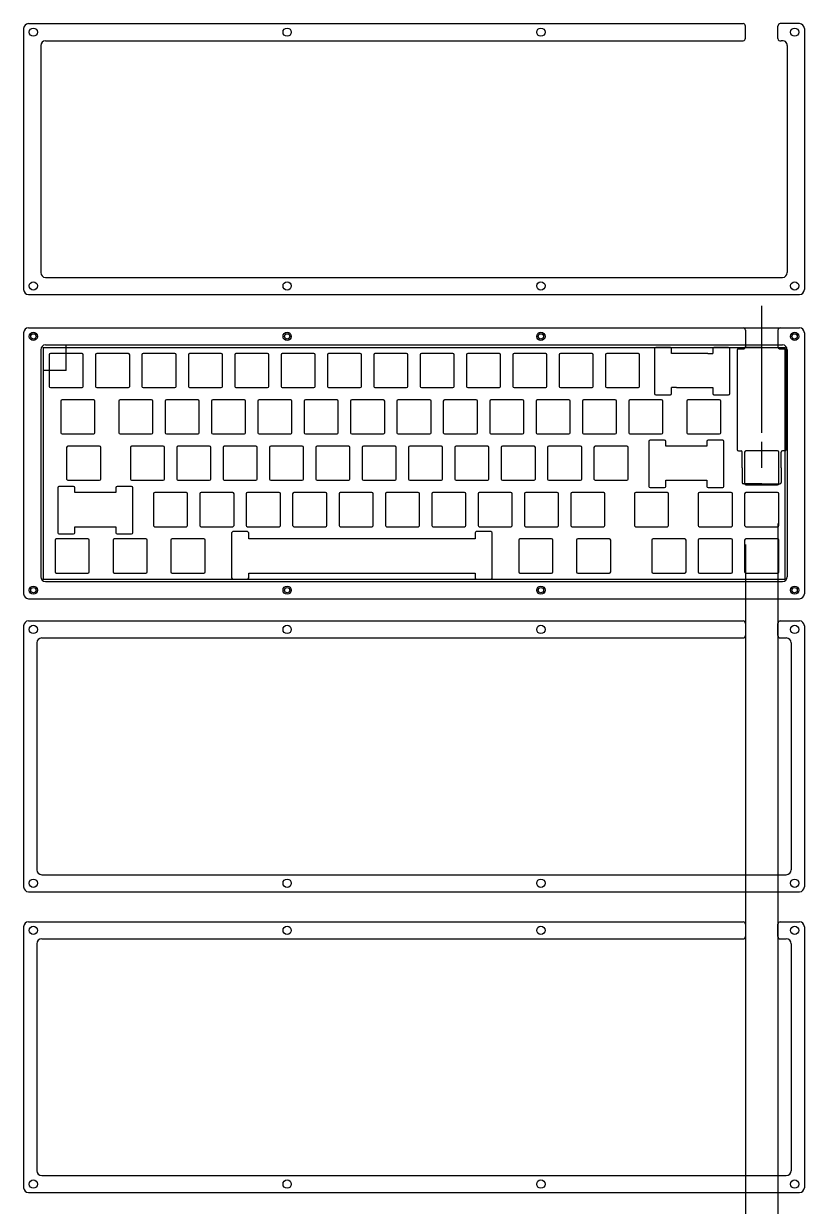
# Model space of a CAD drawing. Header units: millimetres. Extents: x 0 to 804, y -298 to 765.
# Drawn here: x 0 to 320.8, y 279.5 to 765.4 of the extents above; entities that cross this region are included whole.
import ezdxf

# ---------------------------------------------------------------- set-up
doc = ezdxf.new("R2010")
doc.units = ezdxf.units.MM
doc.layers.add('Case', color=240, linetype='Continuous')
doc.layers.add('Ref', color=150, linetype='Continuous')

# ---------------------------------------------------------------- blocks, each defined once
blk = doc.blocks.new('*U5')
at = {"layer": 'Case'}
blk.add_circle((0, 0), 1.7, dxfattribs=at)
blk = doc.blocks.new('*U6')
at = {"layer": 'Case', "color": 0, "linetype": 'ByBlock', "lineweight": -2, "transparency": 16777216}
for p in [(0, 0), (104.27, 0), (208.53, 0), (312.8, 0)]:
    blk.add_blockref('*U5', p, dxfattribs=at)
blk = doc.blocks.new('*U7')
at = {"layer": 'Case'}
blk.add_circle((0, 0), 1.7, dxfattribs=at)
blk = doc.blocks.new('*U8')
at = {"layer": 'Case', "color": 0, "linetype": 'ByBlock', "lineweight": -2, "transparency": 16777216}
for p in [(0, 0), (104.27, 0), (208.53, 0), (312.8, 0)]:
    blk.add_blockref('*U7', p, dxfattribs=at)
blk = doc.blocks.new('*U9')
at = {"layer": 'Case'}
blk.add_circle((0, 0), 1.7, dxfattribs=at)
blk = doc.blocks.new('*U10')
at = {"color": 0, "linetype": 'ByBlock', "lineweight": -2, "transparency": 16777216}
for p in [(0, 0), (104.27, 0), (208.53, 0), (312.8, 0)]:
    blk.add_blockref('*U9', p, dxfattribs=at)
blk = doc.blocks.new('*U11')
at = {"layer": 'Case'}
blk.add_circle((0, 0), 1.7, dxfattribs=at)
blk = doc.blocks.new('*U12')
at = {"layer": 'Case', "color": 0, "linetype": 'ByBlock', "lineweight": -2, "transparency": 16777216}
for p in [(0, 0), (104.27, 0), (208.53, 0), (312.8, 0)]:
    blk.add_blockref('*U11', p, dxfattribs=at)
blk = doc.blocks.new('*U18')
at = {"layer": 'Case'}
blk.add_circle((0, 0), 1.1, dxfattribs=at)
blk = doc.blocks.new('*U19')
at = {"color": 0, "linetype": 'ByBlock', "lineweight": -2, "transparency": 16777216}
for p in [(0, 0), (104.27, 0), (208.53, 0), (312.8, 0)]:
    blk.add_blockref('*U18', p, dxfattribs=at)
blk = doc.blocks.new('*U20')
at = {"layer": 'Case'}
blk.add_circle((0, 0), 1.1, dxfattribs=at)
blk = doc.blocks.new('*U21')
at = {"color": 0, "linetype": 'ByBlock', "lineweight": -2, "transparency": 16777216}
for p in [(0, 0), (104.27, 0), (208.53, 0), (312.8, 0)]:
    blk.add_blockref('*U20', p, dxfattribs=at)
blk = doc.blocks.new('*U22')
at = {"layer": 'Case'}
blk.add_circle((0, 0), 1.7, dxfattribs=at)
blk = doc.blocks.new('*U23')
at = {"color": 0, "linetype": 'ByBlock', "lineweight": -2, "transparency": 16777216}
for p in [(0, 0), (104.27, 0), (208.53, 0), (312.8, 0)]:
    blk.add_blockref('*U22', p, dxfattribs=at)
blk = doc.blocks.new('*U24')
at = {"layer": 'Case'}
blk.add_circle((0, 0), 1.7, dxfattribs=at)
blk = doc.blocks.new('*U25')
at = {"layer": 'Case', "color": 0, "linetype": 'ByBlock', "lineweight": -2, "transparency": 16777216}
for p in [(0, 0), (104.27, 0), (208.53, 0), (312.8, 0)]:
    blk.add_blockref('*U24', p, dxfattribs=at)
blk = doc.blocks.new('*U52')
at = {"layer": 'Case'}
blk.add_circle((0, 0), 1.7, dxfattribs=at)
blk = doc.blocks.new('*U53')
at = {"color": 0, "linetype": 'ByBlock', "lineweight": -2, "transparency": 16777216}
for p in [(0, 0), (104.27, 0), (208.53, 0), (312.8, 0)]:
    blk.add_blockref('*U52', p, dxfattribs=at)
blk = doc.blocks.new('*U54')
at = {"layer": 'Case'}
blk.add_circle((0, 0), 1.7, dxfattribs=at)
blk = doc.blocks.new('*U55')
at = {"layer": 'Case', "color": 0, "linetype": 'ByBlock', "lineweight": -2, "transparency": 16777216}
for p in [(0, 0), (104.27, 0), (208.53, 0), (312.8, 0)]:
    blk.add_blockref('*U54', p, dxfattribs=at)

msp = doc.modelspace()

# ---------------------------------------------------------------- linework, layer by layer
at = {"layer": 'Case'}
for p, q in [((0, 763.42), (0, 656.17)), ((2, 765.42), (295.62, 765.42)), ((296.62, 759.42), (296.62, 764.42)), ((309.92, 759.29), (309.92, 764.42)), ((318.8, 765.42), (310.92, 765.42)), ((320.8, 763.42), (320.8, 656.17)), ((9, 758.42), (295.62, 758.42)), ((7, 756.42), (7, 663.17)), ((313.8, 756.42), (313.8, 663.17)), ((9, 661.17), (311.8, 661.17)), ((2, 654.17), (318.8, 654.17)), ((0, 638.44), (0, 531.19)), ((0, 638.44), (0, 531.19)), ((2, 640.44), (295.62, 640.44)), ((2, 640.44), (318.8, 640.44)), ((296.62, 639.44), (296.62, 632.79)), ((309.92, 639.44), (309.92, 632.79)), ((310.92, 640.44), (318.8, 640.44)), ((320.8, 638.44), (320.8, 531.19)), ((320.8, 638.44), (320.8, 531.19)), ((9, 633.44), (311.8, 633.44)), ((259.26, 631.92), (259.26, 613.42)), ((265.76, 632.42), (259.76, 632.42)), ((266.26, 629.92), (266.26, 631.92)), ((283.14, 631.92), (283.14, 629.92)), ((289.64, 632.42), (283.64, 632.42)), ((290.14, 613.42), (290.14, 631.92)), ((293.69, 631.79), (295.62, 631.79)), ((310.92, 631.79), (312.85, 631.79)), ((7, 631.44), (7, 538.19)), ((10.52, 629.42), (10.52, 616.42)), ((24.02, 629.92), (11.02, 629.92)), ((24.52, 616.42), (24.52, 629.42)), ((29.57, 629.42), (29.57, 616.42)), ((43.07, 629.92), (30.07, 629.92)), ((43.57, 616.42), (43.57, 629.42)), ((48.62, 629.42), (48.62, 616.42)), ((62.12, 629.92), (49.12, 629.92)), ((62.62, 616.42), (62.62, 629.42)), ((67.67, 629.42), (67.67, 616.42)), ((81.17, 629.92), (68.17, 629.92)), ((81.67, 616.42), (81.67, 629.42)), ((86.72, 629.42), (86.72, 616.42)), ((100.22, 629.92), (87.22, 629.92)), ((100.72, 616.42), (100.72, 629.42)), ((105.77, 629.42), (105.77, 616.42)), ((119.27, 629.92), (106.27, 629.92)), ((119.77, 616.42), (119.77, 629.42)), ((124.82, 629.42), (124.82, 616.42)), ((138.32, 629.92), (125.32, 629.92)), ((138.82, 616.42), (138.82, 629.42)), ((143.87, 629.42), (143.87, 616.42)), ((157.37, 629.92), (144.37, 629.92)), ((157.87, 616.42), (157.87, 629.42)), ((162.92, 629.42), (162.92, 616.42)), ((176.42, 629.92), (163.42, 629.92)), ((176.92, 616.42), (176.92, 629.42)), ((181.97, 629.42), (181.97, 616.42)), ((195.47, 629.92), (182.47, 629.92)), ((195.97, 616.42), (195.97, 629.42)), ((201.02, 629.42), (201.02, 616.42)), ((214.52, 629.92), (201.52, 629.92)), ((215.02, 616.42), (215.02, 629.42)), ((220.07, 629.42), (220.07, 616.42)), ((233.57, 629.92), (220.57, 629.92)), ((234.07, 616.42), (234.07, 629.42)), ((239.12, 629.42), (239.12, 616.42)), ((252.62, 629.92), (239.62, 629.92)), ((253.12, 616.42), (253.12, 629.42)), ((268.2, 629.92), (266.26, 629.92)), ((281.2, 629.92), (268.2, 629.92)), ((281.2, 629.92), (283.14, 629.92)), ((293.19, 631.29), (293.19, 590.41)), ((313.35, 631.29), (313.35, 596.39)), ((313.8, 631.44), (313.8, 538.19)), ((11.02, 615.92), (24.02, 615.92)), ((30.07, 615.92), (43.07, 615.92)), ((49.12, 615.92), (62.12, 615.92)), ((68.17, 615.92), (81.17, 615.92)), ((87.22, 615.92), (100.22, 615.92)), ((106.27, 615.92), (119.27, 615.92)), ((125.32, 615.92), (138.32, 615.92)), ((144.37, 615.92), (157.37, 615.92)), ((163.42, 615.92), (176.42, 615.92)), ((182.47, 615.92), (195.47, 615.92)), ((201.52, 615.92), (214.52, 615.92)), ((220.57, 615.92), (233.57, 615.92)), ((239.62, 615.92), (252.62, 615.92)), ((259.76, 612.92), (265.76, 612.92)), ((266.26, 613.42), (266.26, 615.92)), ((268.2, 615.92), (266.26, 615.92)), ((268.2, 615.92), (281.2, 615.92)), ((281.2, 615.92), (283.14, 615.92)), ((283.14, 615.92), (283.14, 613.42)), ((283.64, 612.92), (289.64, 612.92)), ((15.29, 610.37), (15.29, 597.37)), ((28.79, 610.87), (15.79, 610.87)), ((29.29, 597.37), (29.29, 610.37)), ((39.1, 610.37), (39.1, 597.37)), ((52.6, 610.87), (39.6, 610.87)), ((53.1, 597.37), (53.1, 610.37)), ((58.15, 610.37), (58.15, 597.37)), ((71.65, 610.87), (58.65, 610.87)), ((72.15, 597.37), (72.15, 610.37)), ((77.2, 610.37), (77.2, 597.37)), ((90.7, 610.87), (77.7, 610.87)), ((91.2, 597.37), (91.2, 610.37)), ((96.25, 610.37), (96.25, 597.37)), ((109.75, 610.87), (96.75, 610.87)), ((110.25, 597.37), (110.25, 610.37)), ((115.3, 610.37), (115.3, 597.37)), ((128.8, 610.87), (115.8, 610.87)), ((129.3, 597.37), (129.3, 610.37)), ((134.35, 610.37), (134.35, 597.37)), ((147.85, 610.87), (134.85, 610.87)), ((148.35, 597.37), (148.35, 610.37)), ((153.4, 610.37), (153.4, 597.37)), ((166.9, 610.87), (153.9, 610.87)), ((167.4, 597.37), (167.4, 610.37)), ((172.45, 610.37), (172.45, 597.37)), ((185.95, 610.87), (172.95, 610.87)), ((186.45, 597.37), (186.45, 610.37)), ((191.5, 610.37), (191.5, 597.37)), ((205, 610.87), (192, 610.87)), ((205.5, 597.37), (205.5, 610.37)), ((210.55, 610.37), (210.55, 597.37)), ((224.05, 610.87), (211.05, 610.87)), ((224.55, 597.37), (224.55, 610.37)), ((229.6, 610.37), (229.6, 597.37)), ((243.1, 610.87), (230.1, 610.87)), ((243.6, 597.37), (243.6, 610.37)), ((248.65, 610.37), (248.65, 597.37)), ((262.15, 610.87), (249.15, 610.87)), ((262.65, 597.37), (262.65, 610.37)), ((272.46, 610.37), (272.46, 597.37)), ((285.96, 610.87), (272.96, 610.87)), ((286.46, 597.37), (286.46, 610.37)), ((15.79, 596.87), (28.79, 596.87)), ((39.6, 596.87), (52.6, 596.87)), ((58.65, 596.87), (71.65, 596.87)), ((77.7, 596.87), (90.7, 596.87)), ((96.75, 596.87), (109.75, 596.87)), ((115.8, 596.87), (128.8, 596.87)), ((134.85, 596.87), (147.85, 596.87)), ((153.9, 596.87), (166.9, 596.87)), ((172.95, 596.87), (185.95, 596.87)), ((192, 596.87), (205, 596.87)), ((211.05, 596.87), (224.05, 596.87)), ((230.1, 596.87), (243.1, 596.87)), ((249.15, 596.87), (262.15, 596.87)), ((256.88, 593.82), (256.88, 575.32)), ((263.38, 594.32), (257.38, 594.32)), ((263.88, 591.82), (263.88, 593.82)), ((272.96, 596.87), (285.96, 596.87)), ((280.76, 593.82), (280.76, 591.82)), ((287.26, 594.32), (281.26, 594.32)), ((287.76, 575.32), (287.76, 593.82)), ((313.35, 590.41), (313.35, 596.39)), ((17.67, 591.32), (17.67, 578.32)), ((31.17, 591.82), (18.17, 591.82)), ((31.67, 578.32), (31.67, 591.32)), ((43.86, 591.32), (43.86, 578.32)), ((57.36, 591.82), (44.36, 591.82)), ((57.86, 578.32), (57.86, 591.32)), ((62.91, 591.32), (62.91, 578.32)), ((76.41, 591.82), (63.41, 591.82)), ((76.91, 578.32), (76.91, 591.32)), ((81.96, 591.32), (81.96, 578.32)), ((95.46, 591.82), (82.46, 591.82)), ((95.96, 578.32), (95.96, 591.32)), ((101.01, 591.32), (101.01, 578.32)), ((114.51, 591.82), (101.51, 591.82)), ((115.01, 578.32), (115.01, 591.32)), ((120.06, 591.32), (120.06, 578.32)), ((133.56, 591.82), (120.56, 591.82)), ((134.06, 578.32), (134.06, 591.32)), ((139.11, 591.32), (139.11, 578.32)), ((152.61, 591.82), (139.61, 591.82)), ((153.11, 578.32), (153.11, 591.32)), ((158.16, 591.32), (158.16, 578.32)), ((171.66, 591.82), (158.66, 591.82)), ((172.16, 578.32), (172.16, 591.32)), ((177.21, 591.32), (177.21, 578.32)), ((190.71, 591.82), (177.71, 591.82)), ((191.21, 578.32), (191.21, 591.32)), ((196.26, 591.32), (196.26, 578.32)), ((209.76, 591.82), (196.76, 591.82)), ((210.26, 578.32), (210.26, 591.32)), ((215.31, 591.32), (215.31, 578.32)), ((228.81, 591.82), (215.81, 591.82)), ((229.31, 578.32), (229.31, 591.32)), ((234.36, 591.32), (234.36, 578.32)), ((247.86, 591.82), (234.86, 591.82)), ((248.36, 578.32), (248.36, 591.32)), ((280.76, 591.82), (263.88, 591.82)), ((293.69, 589.91), (294.77, 589.91)), ((295.27, 582.92), (295.27, 589.41)), ((311.27, 582.92), (311.27, 589.41)), ((312.85, 589.91), (311.77, 589.91)), ((295.27, 582.92), (295.27, 576.92)), ((311.27, 582.92), (311.27, 576.92)), ((13.99, 574.77), (13.99, 556.27)), ((20.49, 575.27), (14.49, 575.27)), ((18.17, 577.82), (31.17, 577.82)), ((20.99, 572.77), (20.99, 574.77)), ((37.87, 574.77), (37.87, 572.77)), ((44.37, 575.27), (38.37, 575.27)), ((44.36, 577.82), (57.36, 577.82)), ((44.87, 556.27), (44.87, 574.77)), ((63.41, 577.82), (76.41, 577.82)), ((82.46, 577.82), (95.46, 577.82)), ((101.51, 577.82), (114.51, 577.82)), ((120.56, 577.82), (133.56, 577.82)), ((139.61, 577.82), (152.61, 577.82)), ((158.66, 577.82), (171.66, 577.82)), ((177.71, 577.82), (190.71, 577.82)), ((196.76, 577.82), (209.76, 577.82)), ((215.81, 577.82), (228.81, 577.82)), ((234.86, 577.82), (247.86, 577.82)), ((257.38, 574.82), (263.38, 574.82)), ((263.88, 577.82), (280.76, 577.82)), ((263.88, 575.32), (263.88, 577.82)), ((280.76, 577.82), (280.76, 575.32)), ((281.26, 574.82), (287.26, 574.82)), ((303.27, 576.42), (295.77, 576.42)), ((303.27, 576.42), (310.77, 576.42)), ((37.87, 572.77), (20.99, 572.77)), ((53.39, 572.27), (53.39, 559.27)), ((66.89, 572.77), (53.89, 572.77)), ((67.39, 559.27), (67.39, 572.27)), ((72.44, 572.27), (72.44, 559.27)), ((85.94, 572.77), (72.94, 572.77)), ((86.44, 559.27), (86.44, 572.27)), ((91.49, 572.27), (91.49, 559.27)), ((104.99, 572.77), (91.99, 572.77)), ((105.49, 559.27), (105.49, 572.27)), ((110.54, 572.27), (110.54, 559.27)), ((124.04, 572.77), (111.04, 572.77)), ((124.54, 559.27), (124.54, 572.27)), ((129.59, 572.27), (129.59, 559.27)), ((143.09, 572.77), (130.09, 572.77)), ((143.59, 559.27), (143.59, 572.27)), ((148.64, 572.27), (148.64, 559.27)), ((162.14, 572.77), (149.14, 572.77)), ((162.64, 559.27), (162.64, 572.27)), ((167.69, 572.27), (167.69, 559.27)), ((181.19, 572.77), (168.19, 572.77)), ((181.69, 559.27), (181.69, 572.27)), ((186.74, 572.27), (186.74, 559.27)), ((200.24, 572.77), (187.24, 572.77)), ((200.74, 559.27), (200.74, 572.27)), ((205.79, 572.27), (205.79, 559.27)), ((219.29, 572.77), (206.29, 572.77)), ((219.79, 559.27), (219.79, 572.27)), ((224.84, 572.27), (224.84, 559.27)), ((238.34, 572.77), (225.34, 572.77)), ((238.84, 559.27), (238.84, 572.27)), ((251.03, 572.27), (251.03, 559.27)), ((264.53, 572.77), (251.53, 572.77)), ((265.03, 559.27), (265.03, 572.27)), ((277.22, 572.27), (277.22, 559.27)), ((290.72, 572.77), (277.72, 572.77)), ((291.22, 559.27), (291.22, 572.27)), ((296.27, 572.27), (296.27, 559.27)), ((309.77, 572.77), (296.77, 572.77)), ((310.27, 559.27), (310.27, 572.27)), ((20.99, 558.77), (37.87, 558.77)), ((20.99, 556.27), (20.99, 558.77)), ((37.87, 558.77), (37.87, 556.27)), ((53.89, 558.77), (66.89, 558.77)), ((72.94, 558.77), (85.94, 558.77)), ((91.99, 558.77), (104.99, 558.77)), ((111.04, 558.77), (124.04, 558.77)), ((130.09, 558.77), (143.09, 558.77)), ((149.14, 558.77), (162.14, 558.77)), ((168.19, 558.77), (181.19, 558.77)), ((187.24, 558.77), (200.24, 558.77)), ((206.29, 558.77), (219.29, 558.77)), ((225.34, 558.77), (238.34, 558.77)), ((251.53, 558.77), (264.53, 558.77)), ((277.72, 558.77), (290.72, 558.77)), ((296.77, 558.77), (309.77, 558.77)), ((14.49, 555.77), (20.49, 555.77)), ((38.37, 555.77), (44.37, 555.77)), ((85.47, 556.22), (85.47, 537.72)), ((91.97, 556.72), (85.97, 556.72)), ((92.47, 553.72), (92.47, 556.22)), ((185.47, 556.22), (185.47, 553.72)), ((191.97, 556.72), (185.97, 556.72)), ((192.47, 537.72), (192.47, 556.22)), ((12.91, 553.22), (12.91, 540.22)), ((26.41, 553.72), (13.41, 553.72)), ((26.91, 540.22), (26.91, 553.22)), ((36.72, 553.22), (36.72, 540.22)), ((50.22, 553.72), (37.22, 553.72)), ((50.72, 540.22), (50.72, 553.22)), ((60.53, 553.22), (60.53, 540.22)), ((74.03, 553.72), (61.03, 553.72)), ((74.53, 540.22), (74.53, 553.22)), ((185.47, 553.72), (92.47, 553.72)), ((203.41, 553.22), (203.41, 540.22)), ((216.91, 553.72), (203.91, 553.72)), ((217.41, 540.22), (217.41, 553.22)), ((227.22, 553.22), (227.22, 540.22)), ((240.72, 553.72), (227.72, 553.72)), ((241.22, 540.22), (241.22, 553.22)), ((258.17, 553.22), (258.17, 540.22)), ((271.67, 553.72), (258.67, 553.72)), ((272.17, 540.22), (272.17, 553.22)), ((277.22, 553.22), (277.22, 540.22)), ((290.72, 553.72), (277.72, 553.72)), ((291.22, 540.22), (291.22, 553.22)), ((296.27, 553.22), (296.27, 540.22)), ((309.77, 553.72), (296.77, 553.72)), ((310.27, 540.22), (310.27, 553.22)), ((13.41, 539.72), (26.41, 539.72)), ((37.22, 539.72), (50.22, 539.72)), ((61.03, 539.72), (74.03, 539.72)), ((92.47, 539.72), (185.47, 539.72)), ((92.47, 537.72), (92.47, 539.72)), ((185.47, 539.72), (185.47, 537.72)), ((203.91, 539.72), (216.91, 539.72)), ((227.72, 539.72), (240.72, 539.72)), ((258.67, 539.72), (271.67, 539.72)), ((277.72, 539.72), (290.72, 539.72)), ((296.77, 539.72), (309.77, 539.72)), ((9, 536.19), (311.8, 536.19)), ((85.97, 537.22), (91.97, 537.22)), ((185.97, 537.22), (191.97, 537.22)), ((2, 529.19), (318.8, 529.19)), ((2, 529.19), (318.8, 529.19)), ((2, 520.05), (295.62, 520.05)), ((310.92, 520.05), (318.8, 520.05)), ((0, 518.05), (0, 410.8)), ((296.62, 519.05), (296.62, 514.05)), ((309.92, 514.05), (309.92, 519.05)), ((320.8, 518.05), (320.8, 410.8)), ((5.41, 511.05), (5.41, 417.8)), ((7.41, 513.05), (295.62, 513.05)), ((310.92, 513.05), (313.39, 513.05)), ((315.39, 511.05), (315.39, 417.8)), ((7.41, 415.8), (313.39, 415.8)), ((2, 408.8), (318.8, 408.8)), ((0, 394.43), (0, 287.18)), ((2, 396.43), (295.62, 396.43)), ((296.62, 395.43), (296.62, 390.43)), ((309.92, 390.43), (309.92, 395.43)), ((310.92, 396.43), (318.8, 396.43)), ((320.8, 394.43), (320.8, 287.18)), ((7.41, 389.43), (295.62, 389.43)), ((310.92, 389.43), (313.39, 389.43)), ((5.41, 387.43), (5.41, 294.18)), ((315.39, 387.43), (315.39, 294.18)), ((7.41, 292.18), (313.39, 292.18)), ((2, 285.18), (318.8, 285.18))]:
    msp.add_line(p, q, dxfattribs=at)
for centre, radius, start, end in [((2, 763.42), 2, 90, 180), ((295.62, 764.42), 1, 0, 90), ((310.92, 764.42), 1, 90, 180), ((318.8, 763.42), 2, 0, 90), ((9, 756.42), 2, 90, 180), ((295.62, 759.42), 1, 270, 0), ((310.92, 759.29), 1, 180, 287.0008), ((311.8, 756.42), 2, 0, 107.0008), ((9, 663.17), 2, 180, 270), ((311.8, 663.17), 2, 270, 0), ((2, 656.17), 2, 180, 270), ((318.8, 656.17), 2, 270, 0), ((2, 638.44), 2, 90, 180), ((2, 638.44), 2, 90, 180), ((295.62, 639.44), 1, 0, 90), ((310.92, 639.44), 1, 90, 180), ((318.8, 638.44), 2, 0, 90), ((318.8, 638.44), 2, 0, 90), ((9, 631.44), 2, 90, 180), ((259.76, 631.92), 0.5, 90, 180), ((265.76, 631.92), 0.5, 0, 90), ((283.64, 631.92), 0.5, 90, 180), ((289.64, 631.92), 0.5, 0, 90), ((293.69, 631.29), 0.5, 90, 180), ((295.62, 632.79), 1, 270, 0), ((310.92, 632.79), 1, 180, 270), ((311.8, 631.44), 2, 0, 90), ((312.85, 631.29), 0.5, 0, 90), ((11.02, 629.42), 0.5, 90, 180), ((24.02, 629.42), 0.5, 0, 90), ((30.07, 629.42), 0.5, 90, 180), ((43.07, 629.42), 0.5, 0, 90), ((49.12, 629.42), 0.5, 90, 180), ((62.12, 629.42), 0.5, 0, 90), ((68.17, 629.42), 0.5, 90, 180), ((81.17, 629.42), 0.5, 0, 90), ((87.22, 629.42), 0.5, 90, 180), ((100.22, 629.42), 0.5, 0, 90), ((106.27, 629.42), 0.5, 90, 180), ((119.27, 629.42), 0.5, 0, 90), ((125.32, 629.42), 0.5, 90, 180), ((138.32, 629.42), 0.5, 0, 90), ((144.37, 629.42), 0.5, 90, 180), ((157.37, 629.42), 0.5, 0, 90), ((163.42, 629.42), 0.5, 90, 180), ((176.42, 629.42), 0.5, 0, 90), ((182.47, 629.42), 0.5, 90, 180), ((195.47, 629.42), 0.5, 0, 90), ((201.52, 629.42), 0.5, 90, 180), ((214.52, 629.42), 0.5, 0, 90), ((220.57, 629.42), 0.5, 90, 180), ((233.57, 629.42), 0.5, 0, 90), ((239.62, 629.42), 0.5, 90, 180), ((252.62, 629.42), 0.5, 0, 90), ((11.02, 616.42), 0.5, 180, 270), ((24.02, 616.42), 0.5, 270, 0), ((30.07, 616.42), 0.5, 180, 270), ((43.07, 616.42), 0.5, 270, 0), ((49.12, 616.42), 0.5, 180, 270), ((62.12, 616.42), 0.5, 270, 0), ((68.17, 616.42), 0.5, 180, 270), ((81.17, 616.42), 0.5, 270, 0), ((87.22, 616.42), 0.5, 180, 270), ((100.22, 616.42), 0.5, 270, 0), ((106.27, 616.42), 0.5, 180, 270), ((119.27, 616.42), 0.5, 270, 0), ((125.32, 616.42), 0.5, 180, 270), ((138.32, 616.42), 0.5, 270, 0), ((144.37, 616.42), 0.5, 180, 270), ((157.37, 616.42), 0.5, 270, 0), ((163.42, 616.42), 0.5, 180, 270), ((176.42, 616.42), 0.5, 270, 0), ((182.47, 616.42), 0.5, 180, 270), ((195.47, 616.42), 0.5, 270, 0), ((201.52, 616.42), 0.5, 180, 270), ((214.52, 616.42), 0.5, 270, 0), ((220.57, 616.42), 0.5, 180, 270), ((233.57, 616.42), 0.5, 270, 0), ((239.62, 616.42), 0.5, 180, 270), ((252.62, 616.42), 0.5, 270, 0), ((259.76, 613.42), 0.5, 180, 270), ((265.76, 613.42), 0.5, 270, 0), ((283.64, 613.42), 0.5, 180, 270), ((289.64, 613.42), 0.5, 270, 0), ((15.79, 610.37), 0.5, 90, 180), ((28.79, 610.37), 0.5, 0, 90), ((39.6, 610.37), 0.5, 90, 180), ((52.6, 610.37), 0.5, 0, 90), ((58.65, 610.37), 0.5, 90, 180), ((71.65, 610.37), 0.5, 0, 90), ((77.7, 610.37), 0.5, 90, 180), ((90.7, 610.37), 0.5, 0, 90), ((96.75, 610.37), 0.5, 90, 180), ((109.75, 610.37), 0.5, 0, 90), ((115.8, 610.37), 0.5, 90, 180), ((128.8, 610.37), 0.5, 0, 90), ((134.85, 610.37), 0.5, 90, 180), ((147.85, 610.37), 0.5, 0, 90), ((153.9, 610.37), 0.5, 90, 180), ((166.9, 610.37), 0.5, 0, 90), ((172.95, 610.37), 0.5, 90, 180), ((185.95, 610.37), 0.5, 0, 90), ((192, 610.37), 0.5, 90, 180), ((205, 610.37), 0.5, 0, 90), ((211.05, 610.37), 0.5, 90, 180), ((224.05, 610.37), 0.5, 0, 90), ((230.1, 610.37), 0.5, 90, 180), ((243.1, 610.37), 0.5, 0, 90), ((249.15, 610.37), 0.5, 90, 180), ((262.15, 610.37), 0.5, 0, 90), ((272.96, 610.37), 0.5, 90, 180), ((285.96, 610.37), 0.5, 0, 90), ((15.79, 597.37), 0.5, 180, 270), ((28.79, 597.37), 0.5, 270, 0), ((39.6, 597.37), 0.5, 180, 270), ((52.6, 597.37), 0.5, 270, 0), ((58.65, 597.37), 0.5, 180, 270), ((71.65, 597.37), 0.5, 270, 0), ((77.7, 597.37), 0.5, 180, 270), ((90.7, 597.37), 0.5, 270, 0), ((96.75, 597.37), 0.5, 180, 270), ((109.75, 597.37), 0.5, 270, 0), ((115.8, 597.37), 0.5, 180, 270), ((128.8, 597.37), 0.5, 270, 0), ((134.85, 597.37), 0.5, 180, 270), ((147.85, 597.37), 0.5, 270, 0), ((153.9, 597.37), 0.5, 180, 270), ((166.9, 597.37), 0.5, 270, 0), ((172.95, 597.37), 0.5, 180, 270), ((185.95, 597.37), 0.5, 270, 0), ((192, 597.37), 0.5, 180, 270), ((205, 597.37), 0.5, 270, 0), ((211.05, 597.37), 0.5, 180, 270), ((224.05, 597.37), 0.5, 270, 0), ((230.1, 597.37), 0.5, 180, 270), ((243.1, 597.37), 0.5, 270, 0), ((249.15, 597.37), 0.5, 180, 270), ((257.38, 593.82), 0.5, 90, 180), ((262.15, 597.37), 0.5, 270, 0), ((263.38, 593.82), 0.5, 0, 90), ((272.96, 597.37), 0.5, 180, 270), ((281.26, 593.82), 0.5, 90, 180), ((285.96, 597.37), 0.5, 270, 0), ((287.26, 593.82), 0.5, 0, 90), ((18.17, 591.32), 0.5, 90, 180), ((31.17, 591.32), 0.5, 0, 90), ((44.36, 591.32), 0.5, 90, 180), ((57.36, 591.32), 0.5, 0, 90), ((63.41, 591.32), 0.5, 90, 180), ((76.41, 591.32), 0.5, 0, 90), ((82.46, 591.32), 0.5, 90, 180), ((95.46, 591.32), 0.5, 0, 90), ((101.51, 591.32), 0.5, 90, 180), ((114.51, 591.32), 0.5, 0, 90), ((120.56, 591.32), 0.5, 90, 180), ((133.56, 591.32), 0.5, 0, 90), ((139.61, 591.32), 0.5, 90, 180), ((152.61, 591.32), 0.5, 0, 90), ((158.66, 591.32), 0.5, 90, 180), ((171.66, 591.32), 0.5, 0, 90), ((177.71, 591.32), 0.5, 90, 180), ((190.71, 591.32), 0.5, 0, 90), ((196.76, 591.32), 0.5, 90, 180), ((209.76, 591.32), 0.5, 0, 90), ((215.81, 591.32), 0.5, 90, 180), ((228.81, 591.32), 0.5, 0, 90), ((234.86, 591.32), 0.5, 90, 180), ((247.86, 591.32), 0.5, 0, 90), ((293.69, 590.41), 0.5, 180, 270), ((294.77, 589.41), 0.5, 0, 90), ((311.77, 589.41), 0.5, 90, 180), ((312.85, 590.41), 0.5, 270, 0), ((18.17, 578.32), 0.5, 180, 270), ((31.17, 578.32), 0.5, 270, 0), ((44.36, 578.32), 0.5, 180, 270), ((57.36, 578.32), 0.5, 270, 0), ((63.41, 578.32), 0.5, 180, 270), ((76.41, 578.32), 0.5, 270, 0), ((82.46, 578.32), 0.5, 180, 270), ((95.46, 578.32), 0.5, 270, 0), ((101.51, 578.32), 0.5, 180, 270), ((114.51, 578.32), 0.5, 270, 0), ((120.56, 578.32), 0.5, 180, 270), ((133.56, 578.32), 0.5, 270, 0), ((139.61, 578.32), 0.5, 180, 270), ((152.61, 578.32), 0.5, 270, 0), ((158.66, 578.32), 0.5, 180, 270), ((171.66, 578.32), 0.5, 270, 0), ((177.71, 578.32), 0.5, 180, 270), ((190.71, 578.32), 0.5, 270, 0), ((196.76, 578.32), 0.5, 180, 270), ((209.76, 578.32), 0.5, 270, 0), ((215.81, 578.32), 0.5, 180, 270), ((228.81, 578.32), 0.5, 270, 0), ((234.86, 578.32), 0.5, 180, 270), ((247.86, 578.32), 0.5, 270, 0), ((14.49, 574.77), 0.5, 90, 180), ((20.49, 574.77), 0.5, 0, 90), ((38.37, 574.77), 0.5, 90, 180), ((44.37, 574.77), 0.5, 0, 90), ((257.38, 575.32), 0.5, 180, 270), ((263.38, 575.32), 0.5, 270, 0), ((281.26, 575.32), 0.5, 180, 270), ((287.26, 575.32), 0.5, 270, 0), ((295.77, 576.92), 0.5, 180, 270), ((310.77, 576.92), 0.5, 270, 0), ((53.89, 572.27), 0.5, 90, 180), ((66.89, 572.27), 0.5, 0, 90), ((72.94, 572.27), 0.5, 90, 180), ((85.94, 572.27), 0.5, 0, 90), ((91.99, 572.27), 0.5, 90, 180), ((104.99, 572.27), 0.5, 0, 90), ((111.04, 572.27), 0.5, 90, 180), ((124.04, 572.27), 0.5, 0, 90), ((130.09, 572.27), 0.5, 90, 180), ((143.09, 572.27), 0.5, 0, 90), ((149.14, 572.27), 0.5, 90, 180), ((162.14, 572.27), 0.5, 0, 90), ((168.19, 572.27), 0.5, 90, 180), ((181.19, 572.27), 0.5, 0, 90), ((187.24, 572.27), 0.5, 90, 180), ((200.24, 572.27), 0.5, 0, 90), ((206.29, 572.27), 0.5, 90, 180), ((219.29, 572.27), 0.5, 0, 90), ((225.34, 572.27), 0.5, 90, 180), ((238.34, 572.27), 0.5, 0, 90), ((251.53, 572.27), 0.5, 90, 180), ((264.53, 572.27), 0.5, 0, 90), ((277.72, 572.27), 0.5, 90, 180), ((290.72, 572.27), 0.5, 0, 90), ((296.77, 572.27), 0.5, 90, 180), ((309.77, 572.27), 0.5, 0, 90), ((53.89, 559.27), 0.5, 180, 270), ((66.89, 559.27), 0.5, 270, 0), ((72.94, 559.27), 0.5, 180, 270), ((85.94, 559.27), 0.5, 270, 0), ((91.99, 559.27), 0.5, 180, 270), ((104.99, 559.27), 0.5, 270, 0), ((111.04, 559.27), 0.5, 180, 270), ((124.04, 559.27), 0.5, 270, 0), ((130.09, 559.27), 0.5, 180, 270), ((143.09, 559.27), 0.5, 270, 0), ((149.14, 559.27), 0.5, 180, 270), ((162.14, 559.27), 0.5, 270, 0), ((168.19, 559.27), 0.5, 180, 270), ((181.19, 559.27), 0.5, 270, 0), ((187.24, 559.27), 0.5, 180, 270), ((200.24, 559.27), 0.5, 270, 0), ((206.29, 559.27), 0.5, 180, 270), ((219.29, 559.27), 0.5, 270, 0), ((225.34, 559.27), 0.5, 180, 270), ((238.34, 559.27), 0.5, 270, 0), ((251.53, 559.27), 0.5, 180, 270), ((264.53, 559.27), 0.5, 270, 0), ((277.72, 559.27), 0.5, 180, 270), ((290.72, 559.27), 0.5, 270, 0), ((296.77, 559.27), 0.5, 180, 270), ((309.77, 559.27), 0.5, 270, 0), ((14.49, 556.27), 0.5, 180, 270), ((20.49, 556.27), 0.5, 270, 0), ((38.37, 556.27), 0.5, 180, 270), ((44.37, 556.27), 0.5, 270, 0), ((85.97, 556.22), 0.5, 90, 180), ((91.97, 556.22), 0.5, 0, 90), ((185.97, 556.22), 0.5, 90, 180), ((191.97, 556.22), 0.5, 0, 90), ((13.41, 553.22), 0.5, 90, 180), ((26.41, 553.22), 0.5, 0, 90), ((37.22, 553.22), 0.5, 90, 180), ((50.22, 553.22), 0.5, 0, 90), ((61.03, 553.22), 0.5, 90, 180), ((74.03, 553.22), 0.5, 0, 90), ((203.91, 553.22), 0.5, 90, 180), ((216.91, 553.22), 0.5, 0, 90), ((227.72, 553.22), 0.5, 90, 180), ((240.72, 553.22), 0.5, 0, 90), ((258.67, 553.22), 0.5, 90, 180), ((271.67, 553.22), 0.5, 0, 90), ((277.72, 553.22), 0.5, 90, 180), ((290.72, 553.22), 0.5, 0, 90), ((296.77, 553.22), 0.5, 90, 180), ((309.77, 553.22), 0.5, 0, 90), ((13.41, 540.22), 0.5, 180, 270), ((26.41, 540.22), 0.5, 270, 0), ((37.22, 540.22), 0.5, 180, 270), ((50.22, 540.22), 0.5, 270, 0), ((61.03, 540.22), 0.5, 180, 270), ((74.03, 540.22), 0.5, 270, 0), ((203.91, 540.22), 0.5, 180, 270), ((216.91, 540.22), 0.5, 270, 0), ((227.72, 540.22), 0.5, 180, 270), ((240.72, 540.22), 0.5, 270, 0), ((258.67, 540.22), 0.5, 180, 270), ((271.67, 540.22), 0.5, 270, 0), ((277.72, 540.22), 0.5, 180, 270), ((290.72, 540.22), 0.5, 270, 0), ((296.77, 540.22), 0.5, 180, 270), ((309.77, 540.22), 0.5, 270, 0), ((9, 538.19), 2, 180, 270), ((85.97, 537.72), 0.5, 180, 270), ((91.97, 537.72), 0.5, 270, 0), ((185.97, 537.72), 0.5, 180, 270), ((191.97, 537.72), 0.5, 270, 0), ((311.8, 538.19), 2, 270, 0), ((2, 531.19), 2, 180, 270), ((2, 531.19), 2, 180, 270), ((318.8, 531.19), 2, 270, 0), ((318.8, 531.19), 2, 270, 0), ((2, 518.05), 2, 90, 180), ((295.62, 519.05), 1, 0, 90), ((310.92, 519.05), 1, 90, 180), ((318.8, 518.05), 2, 0, 90), ((7.41, 511.05), 2, 90, 180), ((295.62, 514.05), 1, 270, 0), ((310.92, 514.05), 1, 180, 270), ((313.39, 511.05), 2, 360, 90), ((7.41, 417.8), 2, 180, 270), ((313.39, 417.8), 2, 270, 360), ((2, 410.8), 2, 180, 270), ((318.8, 410.8), 2, 270, 0), ((2, 394.43), 2, 90, 180), ((295.62, 395.43), 1, 0, 90), ((310.92, 395.43), 1, 90, 180), ((318.8, 394.43), 2, 0, 90), ((7.41, 387.43), 2, 90, 180), ((295.62, 390.43), 1, 270, 0), ((310.92, 390.43), 1, 180, 270), ((313.39, 387.43), 2, 0, 90), ((7.41, 294.18), 2, 180, 270), ((313.39, 294.18), 2, 270, 0), ((2, 287.18), 2, 180, 270), ((318.8, 287.18), 2, 270, 0)]:
    msp.add_arc(centre, radius, start, end, dxfattribs=at)
at = {"layer": 'Ref'}
for p, q in [((303.27, 597.39), (303.27, 649.51)), ((8, 632.44), (312.8, 632.44)), ((8, 632.44), (8, 537.19)), ((17.52, 622.92), (17.52, 633.44)), ((303.27, 632.44), (296.62, 632.44)), ((303.27, 632.44), (309.92, 632.44)), ((312.8, 632.44), (312.8, 537.19)), ((17.52, 622.92), (8, 622.92)), ((303.27, 582.92), (303.27, 593.62)), ((296.27, 589.42), (296.27, 576.42)), ((309.77, 589.92), (296.77, 589.92)), ((310.27, 576.42), (310.27, 589.42)), ((296.77, 575.92), (309.77, 575.92)), ((309.92, 560.03), (309.92, -297.7)), ((296.62, 551.45), (296.62, -291.46)), ((8, 537.19), (312.8, 537.19))]:
    msp.add_line(p, q, dxfattribs=at)
for centre, start, end in [((296.77, 589.42), 90, 180), ((309.77, 589.42), 0, 90), ((296.77, 576.42), 180, 270), ((309.77, 576.42), 270, 0)]:
    msp.add_arc(centre, 0.5, start, end, dxfattribs=at)

# ---------------------------------------------------------------- block references
for name, p in [('*U10', (4, 761.92)), ('*U19', (4, 636.94)), ('*U21', (4, 532.69)), ('*U23', (4, 516.55)), ('*U53', (4, 392.93))]:
    msp.add_blockref(name, p)
at = {"layer": 'Case'}
for name, p in [('*U12', (4, 657.67)), ('*U6', (4, 636.94)), ('*U8', (4, 532.69)), ('*U25', (4, 412.3)), ('*U55', (4, 288.68))]:
    msp.add_blockref(name, p, dxfattribs=at)

doc.saveas('drawing.dxf')
